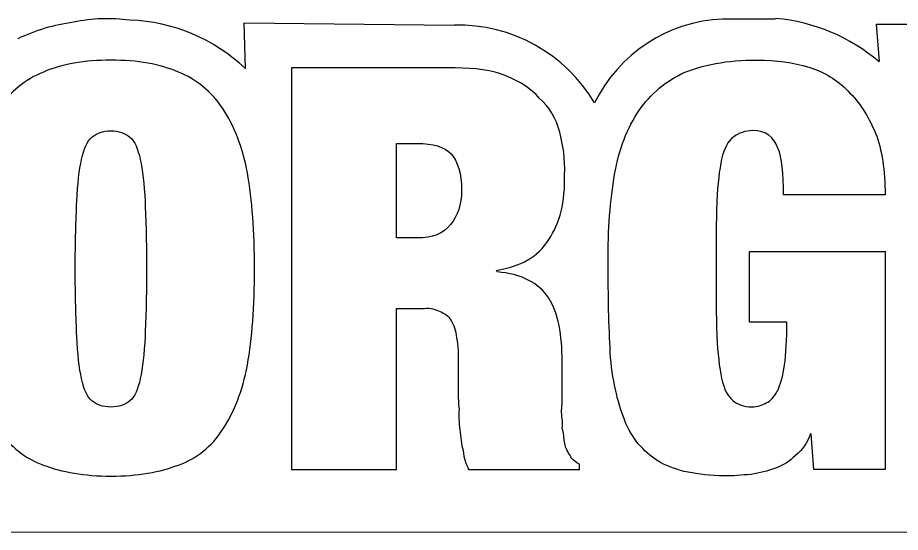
# Paper-space layout '1' of a CAD drawing. Header units: inches. Extents: x 1.3 to 17.9, y 1 to 11.6.
# Drawn here: x 15.49 to 16.324, y 7.242 to 7.728 of the extents above; entities that cross this region are included whole.
import ezdxf

# ---------------------------------------------------------------- set-up
doc = ezdxf.new("R2010")
doc.units = ezdxf.units.IN
doc.header["$MEASUREMENT"] = 0
doc.layers.add('ASEDOLIKE - Level 4', color=7, linetype='Continuous', lineweight=0)

psp = doc.layouts.new('1')

# ---------------------------------------------------------------- linework, layer by layer
at = {"layer": 'ASEDOLIKE - Level 4', "color": 7, "linetype": 'Continuous', "lineweight": 30}
for p, q in [((16.15596, 7.72691), (16.2062, 7.72691)), ((15.70529, 7.67967), (15.70379, 7.72316)), ((15.70379, 7.72316), (15.9025, 7.72091)), ((16.30443, 7.68641), (16.30143, 7.72166)), ((16.30143, 7.72166), (16.4844, 7.72166)), ((14.90368, 7.24174), (16.70936, 7.24249))]:
    psp.add_line(p, q, dxfattribs=at)
for centre, major_axis, start_param, end_param in [((15.57517, 7.5677), (0.15968, 0), 1.440276, 1.776244), ((15.58993, 7.55889), (0.16727, 0), 0.811188, 1.53478), ((16.16231, 7.58582), (0.14135, 0), 1.614119, 2.689792), ((16.19184, 7.55642), (0.17176, 0), 0.859233, 1.485597), ((15.56633, 7.5471), (0.17857, 0), 1.704143, 2.013414), ((15.90562, 7.57091), (0.1505, 0), 0.534503, 1.591196)]:
    psp.add_ellipse(centre, major_axis=major_axis, ratio=0.997236, start_param=start_param, end_param=end_param, dxfattribs=at)
for points, knots in [([(15.44974, 7.5813), (15.45424, 7.60604), (15.46174, 7.62629), (15.47224, 7.64204), (15.48274, 7.65778), (15.49699, 7.66978), (15.51423, 7.67653), (15.53148, 7.68403), (15.55323, 7.68778), (15.57797, 7.68778), (15.60347, 7.68778), (15.62446, 7.68403), (15.64171, 7.67653), (15.65896, 7.66978), (15.6732, 7.65778), (15.6837, 7.64204), (15.6942, 7.62629), (15.70245, 7.60604), (15.70695, 7.5813), (15.71145, 7.5558), (15.7137, 7.52581), (15.7137, 7.49056), (15.7137, 7.45532), (15.71145, 7.42457), (15.70695, 7.39983), (15.70245, 7.37508), (15.6942, 7.35484), (15.6837, 7.33909), (15.6732, 7.32259), (15.65896, 7.31134), (15.64171, 7.30535), (15.62446, 7.2986), (15.60347, 7.29485), (15.57797, 7.29485), (15.55323, 7.29485), (15.53148, 7.2986), (15.51423, 7.30535), (15.49699, 7.31134), (15.48274, 7.32259), (15.47224, 7.33909), (15.46174, 7.35484), (15.45424, 7.37508), (15.44974, 7.39983), (15.4445, 7.42457), (15.44225, 7.45532), (15.44225, 7.49056), (15.44225, 7.52581), (15.4445, 7.5558), (15.44974, 7.5813)], [0, 0, 0, 0, 0.0625, 0.0625, 0.0625, 0.125, 0.125, 0.125, 0.1875, 0.1875, 0.1875, 0.25, 0.25, 0.25, 0.3125, 0.3125, 0.3125, 0.375, 0.375, 0.375, 0.4375, 0.4375, 0.4375, 0.5, 0.5, 0.5, 0.5625, 0.5625, 0.5625, 0.625, 0.625, 0.625, 0.6875, 0.6875, 0.6875, 0.75, 0.75, 0.75, 0.8125, 0.8125, 0.8125, 0.875, 0.875, 0.875, 0.9375, 0.9375, 0.9375, 1, 1, 1, 1]), ([(16.30968, 7.5072), (16.30968, 7.5072), (16.30968, 7.30098), (16.30968, 7.30098), (16.30968, 7.30098), (16.24219, 7.30098), (16.24219, 7.30098), (16.24219, 7.30098), (16.23994, 7.33473), (16.23994, 7.33473), (16.23994, 7.33473), (16.23919, 7.33473), (16.23919, 7.33473), (16.23619, 7.32648), (16.23169, 7.31973), (16.22494, 7.31448), (16.2197, 7.30848), (16.21295, 7.30473), (16.2062, 7.30248), (16.1987, 7.29948), (16.1912, 7.29798), (16.18295, 7.29648), (16.17395, 7.29573), (16.16571, 7.29498), (16.15746, 7.29498), (16.13196, 7.29573), (16.11247, 7.29948), (16.09747, 7.30773), (16.08322, 7.31598), (16.07197, 7.32798), (16.06447, 7.34523), (16.05772, 7.36172), (16.05248, 7.38197), (16.05023, 7.40671), (16.04873, 7.43146), (16.04798, 7.4592), (16.04798, 7.4907), (16.04723, 7.52219), (16.04948, 7.55069), (16.05323, 7.57543), (16.05697, 7.59943), (16.06447, 7.62043), (16.07497, 7.63692), (16.08547, 7.65342), (16.09972, 7.66617), (16.11771, 7.67517), (16.13646, 7.68341), (16.16046, 7.68791), (16.18895, 7.68791), (16.20695, 7.68791), (16.2227, 7.68566), (16.23769, 7.68117), (16.25194, 7.67667), (16.26469, 7.66917), (16.27444, 7.65867), (16.28568, 7.64817), (16.29318, 7.63542), (16.30068, 7.61893), (16.30668, 7.60318), (16.30968, 7.58368), (16.30968, 7.56044), (16.30968, 7.56044), (16.2137, 7.56044), (16.2137, 7.56044), (16.2137, 7.58068), (16.2122, 7.59568), (16.20845, 7.60468), (16.2047, 7.61518), (16.1972, 7.62118), (16.18445, 7.62118), (16.1777, 7.62118), (16.17095, 7.61893), (16.16646, 7.61518), (16.16121, 7.61143), (16.15746, 7.60468), (16.15521, 7.59418), (16.15296, 7.58443), (16.15146, 7.57093), (16.15071, 7.55444), (16.14996, 7.53794), (16.14996, 7.51619), (16.14996, 7.4907), (16.14996, 7.4652), (16.14996, 7.44421), (16.15071, 7.42696), (16.15146, 7.41121), (16.15296, 7.39697), (16.15521, 7.38722), (16.15746, 7.37672), (16.16121, 7.36997), (16.16571, 7.36622), (16.1702, 7.36247), (16.1762, 7.36022), (16.1837, 7.36022), (16.18895, 7.36022), (16.19345, 7.36172), (16.1972, 7.36397), (16.2017, 7.36547), (16.2047, 7.36997), (16.2077, 7.37522)], [0, 0, 0, 0, 0.030303, 0.030303, 0.030303, 0.060606, 0.060606, 0.060606, 0.090909, 0.090909, 0.090909, 0.121212, 0.121212, 0.121212, 0.151515, 0.151515, 0.151515, 0.181818, 0.181818, 0.181818, 0.212121, 0.212121, 0.212121, 0.242424, 0.242424, 0.242424, 0.272727, 0.272727, 0.272727, 0.30303, 0.30303, 0.30303, 0.333333, 0.333333, 0.333333, 0.363636, 0.363636, 0.363636, 0.393939, 0.393939, 0.393939, 0.424242, 0.424242, 0.424242, 0.454545, 0.454545, 0.454545, 0.484848, 0.484848, 0.484848, 0.515152, 0.515152, 0.515152, 0.545455, 0.545455, 0.545455, 0.575758, 0.575758, 0.575758, 0.606061, 0.606061, 0.606061, 0.636364, 0.636364, 0.636364, 0.666667, 0.666667, 0.666667, 0.69697, 0.69697, 0.69697, 0.727273, 0.727273, 0.727273, 0.757576, 0.757576, 0.757576, 0.787879, 0.787879, 0.787879, 0.818182, 0.818182, 0.818182, 0.848485, 0.848485, 0.848485, 0.878788, 0.878788, 0.878788, 0.909091, 0.909091, 0.909091, 0.939394, 0.939394, 0.939394, 0.969697, 0.969697, 0.969697, 1, 1, 1, 1]), ([(15.90325, 7.68042), (15.922, 7.68042), (15.9385, 7.67817), (15.95124, 7.67292), (15.96474, 7.66767), (15.97524, 7.66092), (15.98274, 7.65192), (15.99249, 7.64367), (15.99849, 7.63317), (16.00223, 7.61968), (16.00523, 7.60843), (16.00748, 7.59418), (16.00673, 7.57918), (16.00748, 7.55444), (16.00223, 7.53344), (15.99174, 7.51844), (15.98199, 7.50195), (15.96549, 7.49295), (15.94225, 7.4892), (15.94225, 7.4892), (15.943, 7.4877), (15.943, 7.4877), (15.96549, 7.4862), (15.98274, 7.4772), (15.99174, 7.46295), (16.00074, 7.44871), (16.00448, 7.42846), (16.00448, 7.40297), (16.00448, 7.40297), (16.00448, 7.37072), (16.00448, 7.37072), (16.00448, 7.36622), (16.00448, 7.36022), (16.00373, 7.35497), (16.00448, 7.34972), (16.00523, 7.34448), (16.00448, 7.33998), (16.00598, 7.33548), (16.00598, 7.33098), (16.00673, 7.32723), (16.00748, 7.32273), (16.00823, 7.31973), (16.00973, 7.31823), (16.01048, 7.31598), (16.01273, 7.31373), (16.01348, 7.31148), (16.01498, 7.30998), (16.01723, 7.30773), (16.02098, 7.30623), (16.02098, 7.30623), (16.02098, 7.30098), (16.02098, 7.30098), (16.02098, 7.30098), (15.916, 7.30098), (15.916, 7.30098), (15.91375, 7.30623), (15.9115, 7.31148), (15.91075, 7.31898), (15.90925, 7.32498), (15.9085, 7.33173), (15.90775, 7.33848), (15.907, 7.34598), (15.90625, 7.35197), (15.907, 7.35797), (15.90625, 7.36397), (15.90625, 7.36922), (15.90625, 7.37372), (15.90625, 7.37372), (15.90625, 7.39847), (15.90625, 7.39847), (15.90625, 7.40971), (15.90625, 7.41796), (15.90475, 7.42546), (15.904, 7.43221), (15.90175, 7.43821), (15.8995, 7.44196), (15.8965, 7.44646), (15.8935, 7.44871), (15.88901, 7.45021), (15.88526, 7.45246), (15.88001, 7.45396), (15.87401, 7.45321), (15.87401, 7.45321), (15.84776, 7.45321), (15.84776, 7.45321), (15.84776, 7.45321), (15.84776, 7.30098), (15.84776, 7.30098), (15.84776, 7.30098), (15.74878, 7.30098), (15.74878, 7.30098), (15.74878, 7.30098), (15.74878, 7.68042), (15.74878, 7.68042), (15.74878, 7.68042), (15.90325, 7.68042), (15.90325, 7.68042)], [0, 0, 0, 0, 0.03125, 0.03125, 0.03125, 0.0625, 0.0625, 0.0625, 0.09375, 0.09375, 0.09375, 0.125, 0.125, 0.125, 0.15625, 0.15625, 0.15625, 0.1875, 0.1875, 0.1875, 0.21875, 0.21875, 0.21875, 0.25, 0.25, 0.25, 0.28125, 0.28125, 0.28125, 0.3125, 0.3125, 0.3125, 0.34375, 0.34375, 0.34375, 0.375, 0.375, 0.375, 0.40625, 0.40625, 0.40625, 0.4375, 0.4375, 0.4375, 0.46875, 0.46875, 0.46875, 0.5, 0.5, 0.5, 0.53125, 0.53125, 0.53125, 0.5625, 0.5625, 0.5625, 0.59375, 0.59375, 0.59375, 0.625, 0.625, 0.625, 0.65625, 0.65625, 0.65625, 0.6875, 0.6875, 0.6875, 0.71875, 0.71875, 0.71875, 0.75, 0.75, 0.75, 0.78125, 0.78125, 0.78125, 0.8125, 0.8125, 0.8125, 0.84375, 0.84375, 0.84375, 0.875, 0.875, 0.875, 0.90625, 0.90625, 0.90625, 0.9375, 0.9375, 0.9375, 0.96875, 0.96875, 0.96875, 1, 1, 1, 1]), ([(15.54573, 7.42682), (15.54648, 7.41033), (15.54798, 7.39683), (15.55023, 7.38708), (15.55248, 7.37658), (15.55548, 7.36983), (15.55997, 7.36608), (15.56447, 7.36234), (15.57047, 7.36009), (15.57797, 7.36009), (15.58547, 7.36009), (15.59147, 7.36234), (15.59597, 7.36608), (15.60047, 7.36983), (15.60347, 7.37658), (15.60572, 7.38708), (15.60797, 7.39683), (15.60947, 7.41033), (15.61022, 7.42682), (15.61097, 7.44407), (15.61172, 7.46507), (15.61172, 7.49056), (15.61172, 7.51606), (15.61097, 7.53705), (15.61022, 7.5543), (15.60947, 7.5708), (15.60797, 7.5843), (15.60572, 7.59404), (15.60347, 7.60379), (15.60047, 7.61129), (15.59597, 7.61504), (15.59147, 7.61879), (15.58547, 7.62104), (15.57797, 7.62104), (15.57047, 7.62104), (15.56447, 7.61879), (15.55997, 7.61504), (15.55548, 7.61129), (15.55248, 7.60379), (15.55023, 7.59404), (15.54798, 7.5843), (15.54648, 7.5708), (15.54573, 7.5543), (15.54498, 7.53705), (15.54423, 7.51606), (15.54423, 7.49056), (15.54423, 7.46507), (15.54498, 7.44407), (15.54573, 7.42682)], [0, 0, 0, 0, 0.0625, 0.0625, 0.0625, 0.125, 0.125, 0.125, 0.1875, 0.1875, 0.1875, 0.25, 0.25, 0.25, 0.3125, 0.3125, 0.3125, 0.375, 0.375, 0.375, 0.4375, 0.4375, 0.4375, 0.5, 0.5, 0.5, 0.5625, 0.5625, 0.5625, 0.625, 0.625, 0.625, 0.6875, 0.6875, 0.6875, 0.75, 0.75, 0.75, 0.8125, 0.8125, 0.8125, 0.875, 0.875, 0.875, 0.9375, 0.9375, 0.9375, 1, 1, 1, 1]), ([(15.86742, 7.51981), (15.88167, 7.51981), (15.89217, 7.52356), (15.89891, 7.53255), (15.90566, 7.5408), (15.90941, 7.5513), (15.90941, 7.5648), (15.90941, 7.58055), (15.90566, 7.59254), (15.89966, 7.59929), (15.89292, 7.60604), (15.88242, 7.60904), (15.86742, 7.60904), (15.86742, 7.60904), (15.84792, 7.60904), (15.84792, 7.60904), (15.84792, 7.60904), (15.84792, 7.51981), (15.84792, 7.51981), (15.84792, 7.51981), (15.86742, 7.51981), (15.86742, 7.51981)], [0, 0, 0, 0, 0.142857, 0.142857, 0.142857, 0.285714, 0.285714, 0.285714, 0.428571, 0.428571, 0.428571, 0.571429, 0.571429, 0.571429, 0.714286, 0.714286, 0.714286, 0.857143, 0.857143, 0.857143, 1, 1, 1, 1]), ([(16.20786, 7.37508), (16.21086, 7.38108), (16.21311, 7.38933), (16.21461, 7.39983), (16.21611, 7.41033), (16.21686, 7.42382), (16.21686, 7.44032), (16.21686, 7.44032), (16.18161, 7.44032), (16.18161, 7.44032), (16.18161, 7.44032), (16.18161, 7.50706), (16.18161, 7.50706), (16.18161, 7.50706), (16.30984, 7.50706), (16.30984, 7.50706)], [0, 0, 0, 0, 0.2, 0.2, 0.2, 0.4, 0.4, 0.4, 0.6, 0.6, 0.6, 0.8, 0.8, 0.8, 1, 1, 1, 1])]:
    psp.add_open_spline(points, degree=3, knots=knots, dxfattribs=at)

doc.saveas('drawing.dxf')
